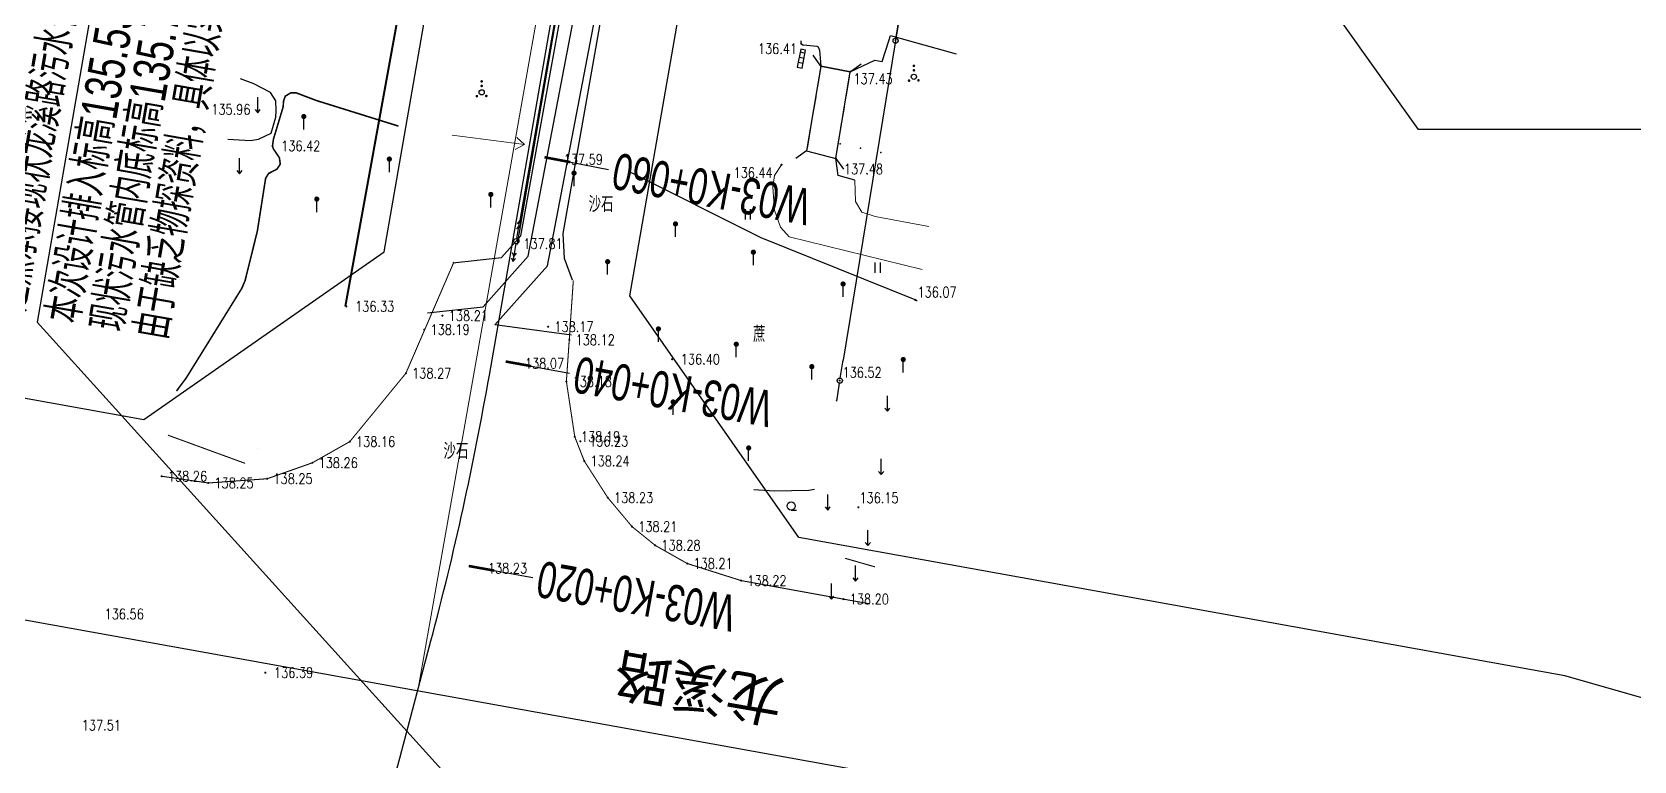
# Model space of a CAD drawing. Extents: x 529262 to 576451, y 2694391 to 2717535.
# Drawn here: x 562159.2 to 562313.4, y 2710433.2 to 2710503.4 of the extents above; entities that cross this region are included whole.
import ezdxf
from ezdxf.enums import TextEntityAlignment as Align
from ezdxf.xclip import XClip

# ---------------------------------------------------------------- set-up
doc = ezdxf.new("R2010")
doc.units = 0
doc.header["$XCLIPFRAME"] = 0
doc.linetypes.add('CONTINOUS', pattern=[0])
doc.linetypes.add('X5', pattern=[3, 2, -1])
doc.layers.add('ASSIST', color=7, linetype='Continuous', plot=False)
for name, color, linetype in [('a红线图', 1, 'Continuous'), ('DLSS', 4, 'Continuous'), ('DMTZ', 8, 'Continuous'), ('GCD', 8, 'Continuous'), ('GXYZ', 8, 'Continuous'), ('JMD', 8, 'Continuous'), ('PP-COM', 7, 'Continuous'), ('RD-中线', 40, 'Continuous'), ('RD-红线', 7, 'Continuous'), ('RD-路名', 7, 'Continuous'), ('ZBTZ', 8, 'Continuous'), ('ZJ', 7, 'Continuous'), ('桩号标注_W03-', 7, 'Continuous'), ('纵断_分栏文字', 7, 'Continuous')]:
    doc.layers.add(name, color=color, linetype=linetype)
for name, color, linetype, lineweight in [('SXSS', 5, 'Continuous', 0), ('规划人行道', 130, 'CONTINOUS', 30), ('规划道路红线', 5, 'Continuous', 40)]:
    doc.layers.add(name, color=color, linetype=linetype, lineweight=lineweight)
doc.styles.add('HZ', font='rs.shx', dxfattribs={"width": 0.8, "bigfont": 'hztxt.shx'})
doc.styles.add('JieTuHzTxt', font='smsim.shx', dxfattribs={"width": 0.7, "bigfont": 'smfs.shx'})
doc.styles.add('SMEDI', font='smsim.shx', dxfattribs={"width": 0.75, "height": 3.5, "bigfont": 'smfs.shx'})
doc.styles.add('黑体', font='simhei.ttf')
doc.linetypes.add('10421', pattern='A,2,[150,AAA.SHX,S=0.5,R=0,X=0,Y=0.5],1e-11', length=2)
doc.linetypes.add('10422', pattern='A,0.75,[150,AAA.SHX,S=0.5,R=0,X=0,Y=0.5],1.5,[177,AAA.SHX,S=1,R=0,X=0,Y=0.4],0.75', length=3)
doc.linetypes.add('1161', pattern='A,0,[149,AAA.SHX,S=0.15,R=0,X=0,Y=0],-1.6', length=1.6)

# ---------------------------------------------------------------- blocks, each defined once
blk = doc.blocks.new('A$C19FD0107')
at = {"layer": 'RD-中线', "color": 8}
blk.add_lwpolyline([(-8908.74, 15466.11), (-8808.43, 16020.05, -0.020164), (-8803.17, 16043.65), (-8800.37, 16054.19, 0.021843), (-8794.75, 16079.78), (-8712.6, 16551.51, 0.012582), (-8710.38, 16566.44), (-8701.41, 16616.17, 0.019649), (-8698.14, 16639.51)], format="xyb", dxfattribs=at)
at = {"layer": 'RD-中线', "color": 8, "linetype": 'Continuous'}
blk.add_lwpolyline([(-10449.81, 16346.72), (-9310.39, 16141.18, 0.000025), (-9310.36, 16141.17), (-9264.68, 16132.94, -0.000026), (-9264.65, 16132.93), (-8548.04, 16003.66)], format="xyb", dxfattribs=at)
at = {"layer": 'RD-红线', "color": 8}
blk.add_lwpolyline([(-8804.86, 16091.65), (-8724.42, 16553.57, 0.012873), (-8722.25, 16568.24), (-8720.93, 16575.55)], format="xyb", dxfattribs=at)
for points in [[(-8781.24, 16087.39), (-8771.94, 16140.81)], [(-8931.91, 16091.2), (-8901.87, 16088.83), (-8827.98, 16075.5), (-8804.86, 16091.65)], [(-8764.99, 16064.14), (-8781.24, 16087.39)], [(-8691.27, 16050.84), (-8764.99, 16064.14)], [(-8573.38, 16026.52), (-8662.28, 16042.56), (-8691.27, 16050.84)]]:
    blk.add_lwpolyline(points, dxfattribs=at)
blk = doc.blocks.new('GC200')
at = {"linetype": 'Continuous', "const_width": 0.2, "flags": 128}
blk.add_lwpolyline([(-0.1, 0, 1), (0.1, 0, 1)], format="xyb", close=True, dxfattribs=at)
blk = doc.blocks.new('gc013c')
at = {"linetype": 'Continuous'}
blk.add_line((0.5, 0), (4, 0), dxfattribs=at)
at = {"linetype": 'Continuous', "const_width": 0.15, "flags": 128}
blk.add_lwpolyline([(3.775, 0, 1), (3.925, 0, 1)], format="xyb", close=True, dxfattribs=at)
blk = doc.blocks.new('gc170')
at = {"color": 8, "linetype": 'Continuous'}
blk.add_circle((0, 0), 0.5, dxfattribs=at)
blk = doc.blocks.new('gc120')
at = {"color": 8}
for p, q in [((-0.5, 0.6), (0, 0)), ((0, 0), (0, 3)), ((0, 0), (0.5, 0.6))]:
    blk.add_line(p, q, dxfattribs=at)
blk = doc.blocks.new('gc165')
at = {"color": 8}
blk.add_line((0, 0), (0, 2), dxfattribs=at)
at = {"color": 8, "const_width": 0.5}
blk.add_lwpolyline([(-0.25, 2.5, 1), (0.25, 2.5, 1)], format="xyb", close=True, dxfattribs=at)
blk = doc.blocks.new('gc086')
at = {"color": 8}
for p, q in [((0, 0), (7, 0)), ((7, 0), (6.18, 0.57)), ((7, 0), (6.18, -0.57))]:
    blk.add_line(p, q, dxfattribs=at)
blk = doc.blocks.new('gc160')
at = {"color": 8, "const_width": 0.25}
for points in [[(1.58, 3.35, 1), (1.83, 3.35, 1)], [(0.65, 0.5, 1), (0.9, 0.5, 1)], [(1.58, 2.48, 1), (1.83, 2.48, 1)], [(2.46, 0.56, 1), (2.71, 0.56, 1)]]:
    blk.add_lwpolyline(points, format="xyb", close=True, dxfattribs=at)
at = {"color": 8}
blk.add_circle((1.71, 1.24), 0.5, dxfattribs=at)
blk = doc.blocks.new('gc013a')
at = {"linetype": 'Continuous'}
blk.add_line((0.5, 0), (4, 0), dxfattribs=at)
at = {"linetype": 'Continuous', "flags": 128}
for points in [[(2.31, -0.4), (3, 0), (2.31, 0.4)], [(3.31, -0.4), (4, 0), (3.31, 0.4)]]:
    blk.add_lwpolyline(points, dxfattribs=at)
blk = doc.blocks.new('gc121')
at = {"color": 8}
for p, q in [((-0.5, -1), (-0.5, 1)), ((0.5, -1), (0.5, 1))]:
    blk.add_line(p, q, dxfattribs=at)
blk = doc.blocks.new('gc208')
at = {"color": 8}
blk.add_line((0, -0.8), (1, -0.8), dxfattribs=at)
blk.add_circle((0, 0), 0.8, dxfattribs=at)

msp = doc.modelspace()

# ---------------------------------------------------------------- linework, layer by layer
at = {"layer": 'ASSIST', "linetype": 'Continuous', "flags": 128}
for points, elevation in [([(562232.412, 2710636.002), (562228.555, 2710615.518), (562219.11, 2710559.777), (562205.916, 2710483.02)], 24.628), ([(562232.412, 2710636.002), (562228.555, 2710615.518), (562219.11, 2710559.777), (562205.916, 2710483.02)], 24.628), ([(562263.795, 2710600.067), (562255.059, 2710580.035), (562244.942, 2710518.463), (562242.329, 2710502.555)], -143.229), ([(562263.795, 2710600.067), (562255.059, 2710580.035), (562244.942, 2710518.463), (562242.329, 2710502.555)], -143.229), ([(562205.84, 2710483.278), (562205.84, 2710483.278)], -143.229), ([(562205.84, 2710483.278), (562205.84, 2710483.278)], -143.229), ([(562236.955, 2710469.847), (562236.955, 2710469.847)], -143.229), ([(562236.955, 2710469.847), (562236.955, 2710469.847)], -143.229)]:
    msp.add_lwpolyline(points, dxfattribs=dict(at, elevation=elevation))
for points, elevation in [([(562233.199, 2710501.744), (562232.871, 2710500.004), (562233.334, 2710499.904), (562233.662, 2710501.644)], -143.229), ([(562233.199, 2710501.744), (562232.871, 2710500.004), (562233.334, 2710499.904), (562233.662, 2710501.644)], -143.229), ([(562235.144, 2710500.12), (562233.764, 2710491.957), (562236.581, 2710491.231), (562237.971, 2710499.58)], -5.809), ([(562235.144, 2710500.12), (562233.764, 2710491.957), (562236.581, 2710491.231), (562237.971, 2710499.58)], -5.809)]:
    msp.add_lwpolyline(points, close=True, dxfattribs=dict(at, elevation=elevation))
at = {"layer": 'a红线图', "color": 8, "lineweight": 0}
msp.add_lwpolyline([(562196.355, 2710440.012), (562297.055, 2711009.449)], dxfattribs=at)
msp.add_lwpolyline([(562196.355, 2710440.012), (562297.055, 2711009.449)], dxfattribs=at)
at = {"layer": 'Defpoints', "color": 1}
msp.add_lwpolyline([(562429.454, 2710494.009), (562292.644, 2710494.009), (562224.745, 2710589.164)], dxfattribs=at)
at = {"layer": 'DLSS', "linetype": 'Continuous'}
for p, q in [((562235.144, 2710500.12, -143.229), (562234.402, 2710501.164, -143.229)), ((562235.144, 2710500.12, -143.229), (562237.971, 2710499.58, -143.229)), ((562237.971, 2710499.58, -143.229), (562239.012, 2710500.325, -143.229)), ((562233.764, 2710491.957, -143.229), (562232.721, 2710491.216, -143.229)), ((562233.764, 2710491.957, -143.229), (562236.581, 2710491.231, -143.229)), ((562236.581, 2710491.231, -143.229), (562237.325, 2710490.19, -143.229))]:
    msp.add_line(p, q, dxfattribs=at)
at = {"layer": 'DLSS', "linetype": 'X5'}
for p, q in [((562235.144, 2710500.12, -143.229), (562233.764, 2710491.957, -143.229)), ((562236.581, 2710491.231, -143.229), (562237.971, 2710499.58, -143.229))]:
    msp.add_line(p, q, dxfattribs=at)
at = {"layer": 'DLSS', "linetype": 'Continuous', "const_width": 0.1, "elevation": 24.628, "flags": 128}
for points in [[(562171.719, 2710460.643), (562176.196, 2710459.996), (562181.869, 2710460.403), (562186.217, 2710461.938), (562189.817, 2710463.976), (562195.213, 2710470.555), (562199.839, 2710481.271)], [(562211.323, 2710479.507), (562210.656, 2710469.762), (562211.46, 2710464.452), (562212.375, 2710462.11), (562214.637, 2710458.585), (562216.969, 2710455.801), (562219.196, 2710453.993), (562222.279, 2710452.245), (562227.468, 2710450.601), (562237.311, 2710448.817), (562239.782, 2710448.377)]]:
    msp.add_lwpolyline(points, dxfattribs=at)
at = {"layer": 'DMTZ', "linetype": '10421', "flags": 128}
for points in [[(562233.213, 2710502.555), (562233.207, 2710502.412), (562233.246, 2710502.275), (562233.35, 2710502.18), (562233.465, 2710502.15), (562234.742, 2710502.03), (562234.888, 2710501.962), (562235.019, 2710501.648), (562235.144, 2710500.12)], [(562240.346, 2710500.701), (562241.042, 2710500.556), (562241.678, 2710502.555)], [(562241.678, 2710502.555), (562241.843, 2710503.074), (562243.679, 2710502.555)]]:
    msp.add_lwpolyline(points, dxfattribs=at)
for points, elevation in [([(562243.679, 2710502.555), (562248.158, 2710501.289)], -143.229), ([(562182.269, 2710493.672), (562182.7, 2710495.19), (562182.741, 2710495.824), (562182.686, 2710496.774), (562182.204, 2710497.573), (562180.583, 2710498.423), (562179.3, 2710498.89)], -7.169)]:
    msp.add_lwpolyline(points, dxfattribs=dict(at, elevation=elevation))
at = {"layer": 'DMTZ', "linetype": '10422', "elevation": -143.229}
for points in [[(562237.971, 2710499.58), (562240.346, 2710500.701)], [(562238.4, 2710489.142), (562236.804, 2710489.601), (562236.581, 2710491.231)]]:
    msp.add_lwpolyline(points, dxfattribs=at)
at = {"layer": 'DMTZ', "linetype": '10421', "elevation": -143.229}
msp.add_lwpolyline([(562178.092, 2710493.085), (562180.261, 2710492.97), (562181.048, 2710493.096), (562182.269, 2710493.672)], dxfattribs=at)
at = {"layer": 'DMTZ', "linetype": 'Continuous'}
for p in [(562236.989, 2710492.648, -5.123), (562238.944, 2710492.227, -5.123), (562240.9, 2710491.806, -5.123)]:
    msp.add_point(p, dxfattribs=at)
at = {"layer": 'GXYZ', "linetype": 'Continuous'}
for p, q in [((562219.106, 2710559.441, -143.229), (562209.198, 2710502.555, -143.229)), ((562218.771, 2710557.806, 24.628), (562206.255, 2710484.991, 24.628)), ((562242.329, 2710502.555, -143.229), (562244.942, 2710518.463, -143.229)), ((562209.198, 2710502.555, -143.229), (562206.183, 2710485.249, -143.229)), ((562242.329, 2710502.555, -143.229), (562237.279, 2710471.821, -143.229))]:
    msp.add_line(p, q, dxfattribs=at)
at = {"layer": 'JMD', "linetype": 'Continuous'}
for p, q in [((562233.199, 2710501.744, -143.229), (562232.871, 2710500.004, -143.229)), ((562232.964, 2710500.496, -143.229), (562233.427, 2710500.396, -143.229)), ((562233.056, 2710500.987, -143.229), (562233.519, 2710500.887, -143.229)), ((562233.149, 2710501.478, -143.229), (562233.612, 2710501.378, -143.229)), ((562233.334, 2710499.904, -143.229), (562233.662, 2710501.644, -143.229)), ((562232.871, 2710500.004, -143.229), (562233.334, 2710499.904, -143.229))]:
    msp.add_line(p, q, dxfattribs=at)
at = {"layer": 'JMD', "linetype": 'Continuous', "elevation": -143.229, "flags": 128}
msp.add_lwpolyline([(562180.983, 2710463.359), (562180.983, 2710463.359)], dxfattribs=at)
at = {"layer": 'SXSS', "color": 8, "linetype": 'Continuous', "const_width": 0.15, "elevation": -6.214, "flags": 128}
msp.add_lwpolyline([(562173.145, 2710468.849), (562174.07, 2710470.089), (562179.421, 2710478.716), (562179.743, 2710479.465), (562180.924, 2710484.236), (562181.719, 2710489.317), (562182.002, 2710489.783), (562182.823, 2710490.209), (562183.133, 2710490.691), (562183.045, 2710491.298), (562182.476, 2710492.135), (562182.378, 2710492.435), (562182.476, 2710493.098), (562183.409, 2710496.2), (562183.44, 2710496.747), (562183.611, 2710497.227), (562184.143, 2710497.542), (562184.65, 2710497.547), (562186.616, 2710496.802), (562194.498, 2710494.343)], dxfattribs=at)
at = {"layer": 'SXSS', "color": 8, "linetype": '10421', "elevation": -6.565, "flags": 128}
for points in [[(562231.352, 2710490.627), (562230.669, 2710489.6), (562230.503, 2710488.481), (562230.669, 2710486.264), (562231.27, 2710484.606), (562232.088, 2710483.701), (562244.874, 2710480.542)], [(562245.527, 2710484.665), (562240.356, 2710485.648), (562239.081, 2710486.048), (562238.484, 2710487.092), (562238.4, 2710489.142)]]:
    msp.add_lwpolyline(points, dxfattribs=at)
at = {"layer": 'ZBTZ', "linetype": '1161', "elevation": -143.229}
msp.add_lwpolyline([(562244.393, 2710477.501), (562244.222, 2710477.614), (562229.402, 2710483.593), (562216.794, 2710489.899)], dxfattribs=at)
at = {"layer": 'ZBTZ', "linetype": 'Continuous', "const_width": 0.1, "flags": 128}
for points, elevation in [([(562179.745, 2710461.884), (562172.314, 2710464.601)], -6.467), ([(562237.475, 2710452.748), (562240.343, 2710451.921)], -6.702)]:
    msp.add_lwpolyline(points, dxfattribs=dict(at, elevation=elevation))
at = {"layer": 'ZBTZ', "linetype": '1161', "elevation": -143.229, "flags": 128}
msp.add_lwpolyline([(562228.705, 2710459.37), (562230.656, 2710459.246), (562233.979, 2710459.32), (562234.539, 2710459.413)], dxfattribs=at)
at = {"layer": '桩号标注_W03-'}
for p, q in [((562209.781, 2710491.113), (562214.693, 2710490.179)), ((562206.045, 2710471.465), (562210.966, 2710470.577)), ((562202.495, 2710451.783), (562207.415, 2710450.895))]:
    msp.add_line(p, q, dxfattribs=at)
at = {"layer": '桩号标注_W03-', "const_width": 0.25}
for points in [[(562208.553, 2710491.347), (562211.009, 2710490.88)], [(562204.815, 2710471.687), (562207.275, 2710471.243)], [(562201.264, 2710452.005), (562203.725, 2710451.561)]]:
    msp.add_lwpolyline(points, dxfattribs=at)
at = {"layer": '纵断_分栏文字', "color": 3}
msp.add_lwpolyline([(562165.189, 2710506.956), (562159.733, 2710475.482), (562198.944, 2710432.101)], dxfattribs=at)
at = {"layer": '规划人行道', "linetype": 'Continuous', "flags": 128}
for points in [[(562197.308, 2710476.385), (562202.661, 2710476.954), (562206.988, 2710481.819), (562219.048, 2710544.857), (562220.863, 2710558.314), (562221.077, 2710560.767), (562206.403, 2710562.759), (562206.542, 2710564.238)], [(562199.734, 2710481.185), (562204.42, 2710481.681), (562206.272, 2710483.787), (562217.011, 2710543.166), (562219.198, 2710557.235), (562219.484, 2710560.949), (562206.403, 2710562.759), (562206.542, 2710564.238)], [(562199.734, 2710481.185), (562204.42, 2710481.681), (562206.272, 2710483.787), (562217.011, 2710543.166), (562219.198, 2710557.235), (562219.484, 2710560.949), (562206.403, 2710562.759), (562206.542, 2710564.238)], [(562211.155, 2710474.226), (562203.783, 2710475.207), (562208.849, 2710480.902), (562221.023, 2710544.535), (562222.852, 2710558.093), (562232.027, 2710558.333)], [(562211.229, 2710479.513), (562210.461, 2710481.613), (562210.361, 2710484.014), (562221.023, 2710544.535), (562222.852, 2710558.093), (562232.027, 2710558.333)], [(562211.229, 2710479.513), (562210.461, 2710481.613), (562210.361, 2710484.014), (562221.023, 2710544.535), (562222.852, 2710558.093), (562232.027, 2710558.333)]]:
    msp.add_lwpolyline(points, dxfattribs=at)
at = {"layer": '规划道路红线'}
msp.add_line((562189.418, 2710477.016), (562277.788, 2710965.032), dxfattribs=at)
msp.add_line((562189.418, 2710477.016), (562277.788, 2710965.032), dxfattribs=at)
msp.add_line((562189.418, 2710477.016), (562277.788, 2710965.032), dxfattribs=at)

# ---------------------------------------------------------------- block references
at = {"layer": 'GCD', "linetype": 'Continuous', "xscale": 0.5, "yscale": 0.5}
for p in [(562233.246, 2710502.275, 136.41), (562237.971, 2710499.58, 137.431), (562182.378, 2710492.435, 136.421), (562236.581, 2710491.231, 137.48), (562231.352, 2710490.627, 136.436), (562244.222, 2710477.614, 136.071), (562236.955, 2710469.847, 136.52)]:
    msp.add_blockref('GC200', p, dxfattribs=at)
at = {"layer": 'GCD', "linetype": 'Continuous'}
ref = msp.add_blockref('GC200', (562209.795, 2710491.134, 137.587), dxfattribs=dict(at, xscale=0.5, yscale=0.5, zscale=0.5))
ref.add_attrib('height', '137.59', dxfattribs={"linetype": 'Continuous', "height": 1, "style": 'HZ', "width": 0.8}).set_placement((562210.395, 2710491.134, 137.587), align=Align.MIDDLE_LEFT)
ref = msp.add_blockref('GC200', (562205.916, 2710483.02, 137.806), dxfattribs=dict(at, xscale=0.5, yscale=0.5, zscale=0.5))
ref.add_attrib('height', '137.81', dxfattribs={"linetype": 'Continuous', "height": 1, "style": 'HZ', "width": 0.8}).set_placement((562206.516, 2710483.02, 137.806), align=Align.MIDDLE_LEFT)
at = {"layer": 'GCD', "linetype": 'Continuous', "xscale": 0.5, "yscale": 0.5, "zscale": 0.5}
for p in [(562189.49, 2710476.984, 136.326), (562220.825, 2710471.902, 136.403), (562212.005, 2710464.014, 136.231), (562238.751, 2710457.662, 136.153), (562181.686, 2710441.742, 136.392)]:
    msp.add_blockref('GC200', p, dxfattribs=at)
at = {"layer": 'GCD', "linetype": 'Continuous'}
ref = msp.add_blockref('GC200', (562198.734, 2710476.093, 138.207), dxfattribs=dict(at, xscale=0.5, yscale=0.5, zscale=0.5))
ref.add_attrib('height', '138.21', dxfattribs={"linetype": 'Continuous', "height": 1, "style": 'HZ', "width": 0.8}).set_placement((562199.334, 2710476.093, 138.207), align=Align.MIDDLE_LEFT)
ref = msp.add_blockref('GC200', (562196.984, 2710474.756, 138.19), dxfattribs=dict(at, xscale=0.5, yscale=0.5, zscale=0.5))
ref.add_attrib('height', '138.19', dxfattribs={"linetype": 'Continuous', "height": 1, "style": 'HZ', "width": 0.8}).set_placement((562197.584, 2710474.756, 138.19), align=Align.MIDDLE_LEFT)
ref = msp.add_blockref('GC200', (562208.902, 2710475.028, 138.169), dxfattribs=dict(at, xscale=0.5, yscale=0.5, zscale=0.5))
ref.add_attrib('height', '138.17', dxfattribs={"linetype": 'Continuous', "height": 1, "style": 'HZ', "width": 0.8}).set_placement((562209.502, 2710475.028, 138.169), align=Align.MIDDLE_LEFT)
ref = msp.add_blockref('GC200', (562210.941, 2710473.771, 138.117), dxfattribs=dict(at, xscale=0.5, yscale=0.5, zscale=0.5))
ref.add_attrib('height', '138.12', dxfattribs={"linetype": 'Continuous', "height": 1, "style": 'HZ', "width": 0.8}).set_placement((562211.541, 2710473.771, 138.117), align=Align.MIDDLE_LEFT)
ref = msp.add_blockref('GC200', (562206.071, 2710471.498, 138.071), dxfattribs=dict(at, xscale=0.5, yscale=0.5, zscale=0.5))
ref.add_attrib('height', '138.07', dxfattribs={"linetype": 'Continuous', "height": 1, "style": 'HZ', "width": 0.8}).set_placement((562206.671, 2710471.498, 138.071), align=Align.MIDDLE_LEFT)
ref = msp.add_blockref('GC200', (562195.213, 2710470.555, 138.273), dxfattribs=dict(at, xscale=0.5, yscale=0.5, zscale=0.5))
ref.add_attrib('height', '138.27', dxfattribs={"linetype": 'Continuous', "height": 1, "style": 'HZ', "width": 0.8}).set_placement((562195.813, 2710470.555, 138.273), align=Align.MIDDLE_LEFT)
ref = msp.add_blockref('GC200', (562210.656, 2710469.762, 138.18), dxfattribs=dict(at, xscale=0.5, yscale=0.5, zscale=0.5))
ref.add_attrib('height', '138.18', dxfattribs={"linetype": 'Continuous', "height": 1, "style": 'HZ', "width": 0.8}).set_placement((562211.256, 2710469.762, 138.18), align=Align.MIDDLE_LEFT)
ref = msp.add_blockref('GC200', (562189.817, 2710463.976, 138.155), dxfattribs=dict(at, xscale=0.5, yscale=0.5, zscale=0.5))
ref.add_attrib('height', '138.16', dxfattribs={"linetype": 'Continuous', "height": 1, "style": 'HZ', "width": 0.8}).set_placement((562190.417, 2710463.976, 138.155), align=Align.MIDDLE_LEFT)
ref = msp.add_blockref('GC200', (562211.46, 2710464.452, 138.187), dxfattribs=dict(at, xscale=0.5, yscale=0.5, zscale=0.5))
ref.add_attrib('height', '138.19', dxfattribs={"linetype": 'Continuous', "height": 1, "style": 'HZ', "width": 0.8}).set_placement((562212.06, 2710464.452, 138.187), align=Align.MIDDLE_LEFT)
ref = msp.add_blockref('GC200', (562186.217, 2710461.938, 138.26), dxfattribs=dict(at, xscale=0.5, yscale=0.5, zscale=0.5))
ref.add_attrib('height', '138.26', dxfattribs={"linetype": 'Continuous', "height": 1, "style": 'HZ', "width": 0.8}).set_placement((562186.817, 2710461.938, 138.26), align=Align.MIDDLE_LEFT)
ref = msp.add_blockref('GC200', (562212.375, 2710462.11, 138.237), dxfattribs=dict(at, xscale=0.5, yscale=0.5, zscale=0.5))
ref.add_attrib('height', '138.24', dxfattribs={"linetype": 'Continuous', "height": 1, "style": 'HZ', "width": 0.8}).set_placement((562212.975, 2710462.11, 138.237), align=Align.MIDDLE_LEFT)
ref = msp.add_blockref('GC200', (562171.719, 2710460.643, 138.264), dxfattribs=dict(at, xscale=0.5, yscale=0.5, zscale=0.5))
ref.add_attrib('height', '138.26', dxfattribs={"linetype": 'Continuous', "height": 1, "style": 'HZ', "width": 0.8}).set_placement((562172.319, 2710460.643, 138.264), align=Align.MIDDLE_LEFT)
ref = msp.add_blockref('GC200', (562176.196, 2710459.996, 138.252), dxfattribs=dict(at, xscale=0.5, yscale=0.5, zscale=0.5))
ref.add_attrib('height', '138.25', dxfattribs={"linetype": 'Continuous', "height": 1, "style": 'HZ', "width": 0.8}).set_placement((562176.796, 2710459.996, 138.252), align=Align.MIDDLE_LEFT)
ref = msp.add_blockref('GC200', (562181.869, 2710460.403, 138.253), dxfattribs=dict(at, xscale=0.5, yscale=0.5, zscale=0.5))
ref.add_attrib('height', '138.25', dxfattribs={"linetype": 'Continuous', "height": 1, "style": 'HZ', "width": 0.8}).set_placement((562182.469, 2710460.403, 138.253), align=Align.MIDDLE_LEFT)
ref = msp.add_blockref('GC200', (562214.637, 2710458.585, 138.23), dxfattribs=dict(at, xscale=0.5, yscale=0.5, zscale=0.5))
ref.add_attrib('height', '138.23', dxfattribs={"linetype": 'Continuous', "height": 1, "style": 'HZ', "width": 0.8}).set_placement((562215.237, 2710458.585, 138.23), align=Align.MIDDLE_LEFT)
ref = msp.add_blockref('GC200', (562216.969, 2710455.801, 138.211), dxfattribs=dict(at, xscale=0.5, yscale=0.5, zscale=0.5))
ref.add_attrib('height', '138.21', dxfattribs={"linetype": 'Continuous', "height": 1, "style": 'HZ', "width": 0.8}).set_placement((562217.569, 2710455.801, 138.211), align=Align.MIDDLE_LEFT)
ref = msp.add_blockref('GC200', (562219.196, 2710453.993, 138.282), dxfattribs=dict(at, xscale=0.5, yscale=0.5, zscale=0.5))
ref.add_attrib('height', '138.28', dxfattribs={"linetype": 'Continuous', "height": 1, "style": 'HZ', "width": 0.8}).set_placement((562219.796, 2710453.993, 138.282), align=Align.MIDDLE_LEFT)
ref = msp.add_blockref('GC200', (562222.279, 2710452.245, 138.206), dxfattribs=dict(at, xscale=0.5, yscale=0.5, zscale=0.5))
ref.add_attrib('height', '138.21', dxfattribs={"linetype": 'Continuous', "height": 1, "style": 'HZ', "width": 0.8}).set_placement((562222.879, 2710452.245, 138.206), align=Align.MIDDLE_LEFT)
ref = msp.add_blockref('GC200', (562202.504, 2710451.793, 138.229), dxfattribs=dict(at, xscale=0.5, yscale=0.5, zscale=0.5))
ref.add_attrib('height', '138.23', dxfattribs={"linetype": 'Continuous', "height": 1, "style": 'HZ', "width": 0.8}).set_placement((562203.104, 2710451.793, 138.229), align=Align.MIDDLE_LEFT)
ref = msp.add_blockref('GC200', (562227.468, 2710450.601, 138.22), dxfattribs=dict(at, xscale=0.5, yscale=0.5, zscale=0.5))
ref.add_attrib('height', '138.22', dxfattribs={"linetype": 'Continuous', "height": 1, "style": 'HZ', "width": 0.8}).set_placement((562228.068, 2710450.601, 138.22), align=Align.MIDDLE_LEFT)
ref = msp.add_blockref('GC200', (562237.311, 2710448.817, 138.199), dxfattribs=dict(at, xscale=0.5, yscale=0.5, zscale=0.5))
ref.add_attrib('height', '138.20', dxfattribs={"linetype": 'Continuous', "height": 1, "style": 'HZ', "width": 0.8}).set_placement((562237.911, 2710448.817, 138.199), align=Align.MIDDLE_LEFT)
at = {"layer": 'GXYZ', "linetype": 'Continuous'}
for name, p, xscale, yscale, zscale, rotation in [('gc013c', (562242.329, 2710502.555, -143.229), 0.4999999998955494, 0.4999999998955494, 0.4999999998955494, 80.6703619913497), ('gc013a', (562205.84, 2710483.278, -143.229), 0.4999999999935312, 0.4999999999935312, 0.4999999999935312, 80.11939937382296), ('gc013a', (562205.84, 2710483.278, -143.229), 0.5000000001743802, 0.5000000001743802, 0.5000000001743802, 260.3332619513492), ('gc013c', (562236.955, 2710469.847, -143.229), 0.4999999998955494, 0.4999999998955494, 0.4999999998955494, 80.6703619913497), ('gc013c', (562236.955, 2710469.847, -143.229), 0.4999999998955494, 0.4999999998955494, 0.4999999998955494, 80.6703619913497), ('gc013c', (562236.955, 2710469.847, -143.229), 0.5000000000548226, 0.5000000000548226, 0.5000000000548226, 260.6458621121096), ('gc013c', (562236.955, 2710469.847, -143.229), 0.5000000000548226, 0.5000000000548226, 0.5000000000548226, 260.6458621121096)]:
    msp.add_blockref(name, p, dxfattribs=dict(at, xscale=xscale, yscale=yscale, zscale=zscale, rotation=rotation))
at = {"layer": 'GXYZ', "linetype": 'Continuous', "xscale": 0.5, "yscale": 0.5, "zscale": 0.5}
for p in [(562242.329, 2710502.555, -143.229), (562205.84, 2710483.278, -143.229), (562236.955, 2710469.847, -143.229), (562236.955, 2710469.847, -143.229)]:
    msp.add_blockref('gc170', p, dxfattribs=at)
at = {"layer": 'PP-COM'}
ref = msp.add_blockref('A$C19FD0107', (570997.993, 2694390.603), dxfattribs=at)
XClip(ref).set_block_clipping_path([(-9366.4383134884, 14428.6043910822), (-3328.4480743363, 17452.7484863754)])
at = {"layer": 'SXSS', "color": 8, "linetype": 'Continuous', "rotation": 352.4410820591435}
msp.add_blockref('gc086', (562199.682, 2710493.485, -143.229), dxfattribs=at)
at = {"layer": 'ZBTZ', "linetype": 'Continuous', "xscale": 0.5, "yscale": 0.5}
for name, p in [('gc160', (562243.235, 2710498.47, -143.229)), ('gc160', (562201.655, 2710496.97, -143.229)), ('gc120', (562180.959, 2710495.631, -143.229)), ('gc165', (562185.392, 2710494.015, -143.229)), ('gc120', (562179.197, 2710489.76, -143.229)), ('gc165', (562193.623, 2710489.92, -143.229)), ('gc165', (562211.39, 2710488.566, -143.229)), ('gc165', (562186.641, 2710486.069, -143.229)), ('gc165', (562203.387, 2710486.515, -143.229)), ('gc165', (562221.154, 2710483.685, -143.229)), ('gc165', (562228.647, 2710480.96, -143.229)), ('gc165', (562214.626, 2710480.045, -143.229)), ('gc165', (562237.275, 2710477.896, -143.229)), ('gc165', (562219.508, 2710473.574, -143.229)), ('gc165', (562227.001, 2710472.099, -143.229)), ('gc165', (562234.266, 2710469.942, -143.229)), ('gc165', (562243.065, 2710470.631, -143.229)), ('gc120', (562241.535, 2710466.893, -143.229)), ('gc165', (562220.927, 2710466.544, -143.229)), ('gc165', (562228.192, 2710462.117, -143.229)), ('gc120', (562240.936, 2710460.813, -143.229)), ('gc120', (562235.797, 2710457.388, -143.229)), ('gc208', (562232.281, 2710457.776, -143.229)), ('gc120', (562239.651, 2710453.963, -143.229)), ('gc120', (562238.48, 2710450.56, -143.229)), ('gc120', (562236.147, 2710448.815, -143.229))]:
    msp.add_blockref(name, p, dxfattribs=at)
at = {"layer": 'ZBTZ', "linetype": 'Continuous', "xscale": 0.4999999999495195, "yscale": 0.4999999999495195, "rotation": 359.9984525886267}
for p in [(562228.134, 2710485.85, -143.229), (562240.622, 2710480.709, -143.229)]:
    msp.add_blockref('gc121', p, dxfattribs=at)

# ---------------------------------------------------------------- texts
at = {"layer": 'GCD', "linetype": 'Continuous', "style": 'HZ', "width": 0.8}
for s, p in [('136.41', (562230.964, 2710501.798)), ('137.43', (562240.157, 2710498.893)), ('135.96', (562178.375, 2710495.949)), ('136.42', (562185.103, 2710492.435)), ('136.44', (562228.62, 2710489.853)), ('137.48', (562239.236, 2710490.209)), ('136.07', (562246.32, 2710478.359)), ('136.33', (562192.215, 2710476.984)), ('136.40', (562223.55, 2710471.902)), ('136.52', (562239.107, 2710470.634)), ('136.23', (562214.73, 2710464.014)), ('136.15', (562240.735, 2710458.564)), ('136.56', (562168.115, 2710447.385)), ('136.39', (562184.411, 2710441.742)), ('137.51', (562165.918, 2710436.678))]:
    msp.add_text(s, height=1, dxfattribs=at).set_placement(p, align=Align.MIDDLE)
at = {"layer": 'RD-路名', "color": 7, "style": '黑体'}
msp.add_text('龙溪路', height=4, rotation=170.13897, dxfattribs=at).set_placement((562223.361, 2710440.19), align=Align.MIDDLE)
at = {"layer": 'ZJ', "color": 8, "linetype": 'Continuous', "style": 'HZ', "width": 0.8}
for s, p in [('沙石', (562213.991, 2710486.893, -143.229)), ('蔗', (562229.215, 2710474.397, -143.229)), ('沙石', (562200.03, 2710463.13, -143.229))]:
    msp.add_text(s, height=1.5, dxfattribs=at).set_placement(p, align=Align.MIDDLE)
at = {"layer": '桩号标注_W03-', "style": 'JieTuHzTxt', "width": 0.7}
for s, rotation, p in [('W03-K0+060', 169.23328, (562215.184, 2710490.086)), ('W03-K0+040', 169.7741, (562211.458, 2710470.489)), ('W03-K0+020', 169.7741, (562207.907, 2710450.806))]:
    msp.add_text(s, height=3.5, rotation=rotation, dxfattribs=at).set_placement(p, align=Align.MIDDLE_RIGHT)
at = {"layer": '纵断_分栏文字', "color": 3, "style": 'SMEDI', "width": 0.75}
for s, p in [('由于缺乏物探资料，具体以实际位置和标高为准。', (562172.399, 2710473.653)), ('现状污水管内底标高135.700。', (562168.162, 2710474.422)), ('起点承接现状龙溪路污水管道，', (562158.72, 2710476.421)), ('本次设计排入标高135.532，', (562163.924, 2710475.192))]:
    msp.add_text(s, height=3.5, rotation=80.16548, dxfattribs=at).set_placement(p)

doc.saveas('drawing.dxf')
